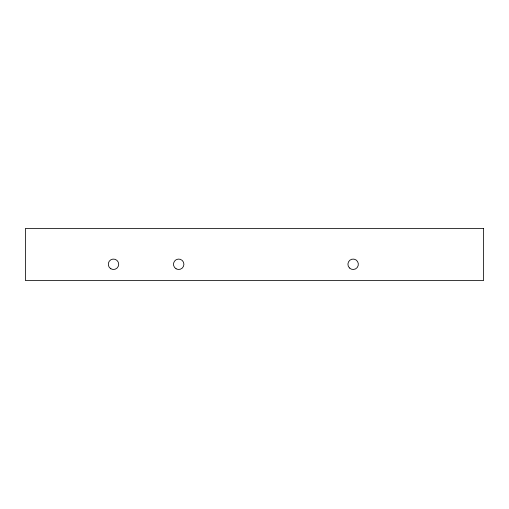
<?xml version="1.0" encoding="UTF-8"?>
<svg xmlns="http://www.w3.org/2000/svg" width="509" height="509" viewBox="0 0 509 509"><rect width="100%" height="100%" fill="white"/><g stroke="black" fill="none" stroke-linecap="round" stroke-linejoin="round"><path stroke-width="0.76" d="M483.55 228.414L25.45 228.414L25.45 280.586L483.55 280.586L483.55 228.414M110.873 268.797A5.217 5.217 0 0 0 118.699 264.279A5.217 5.217 0 0 0 110.873 259.762A5.217 5.217 0 0 0 110.873 268.797M176.082 268.797A5.217 5.217 0 0 0 183.908 264.279A5.217 5.217 0 0 0 176.082 259.762A5.217 5.217 0 0 0 176.082 268.797M349.441 267.969A5.217 5.217 0 0 0 358.171 265.634A5.217 5.217 0 0 0 351.783 259.24A5.217 5.217 0 0 0 349.441 267.969"/></g></svg>
